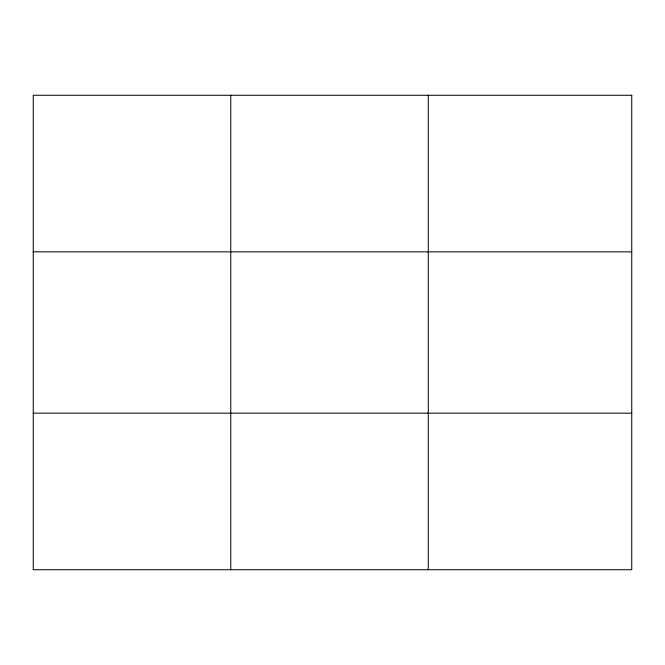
<?xml version="1.0" encoding="UTF-8"?>
<svg xmlns="http://www.w3.org/2000/svg" width="665" height="665" viewBox="0 0 665 665"><rect width="100%" height="100%" fill="white"/><g stroke="black" fill="none" stroke-linecap="round" stroke-linejoin="round"><path stroke-width="1" d="M230.755 569.73L230.755 95.27M428.26 569.73L428.26 95.27M33.25 251.844L631.75 251.844M33.25 413.156L631.75 413.156M631.75 95.27L631.75 569.73L33.25 569.73L33.25 95.27L631.75 95.27"/></g></svg>
